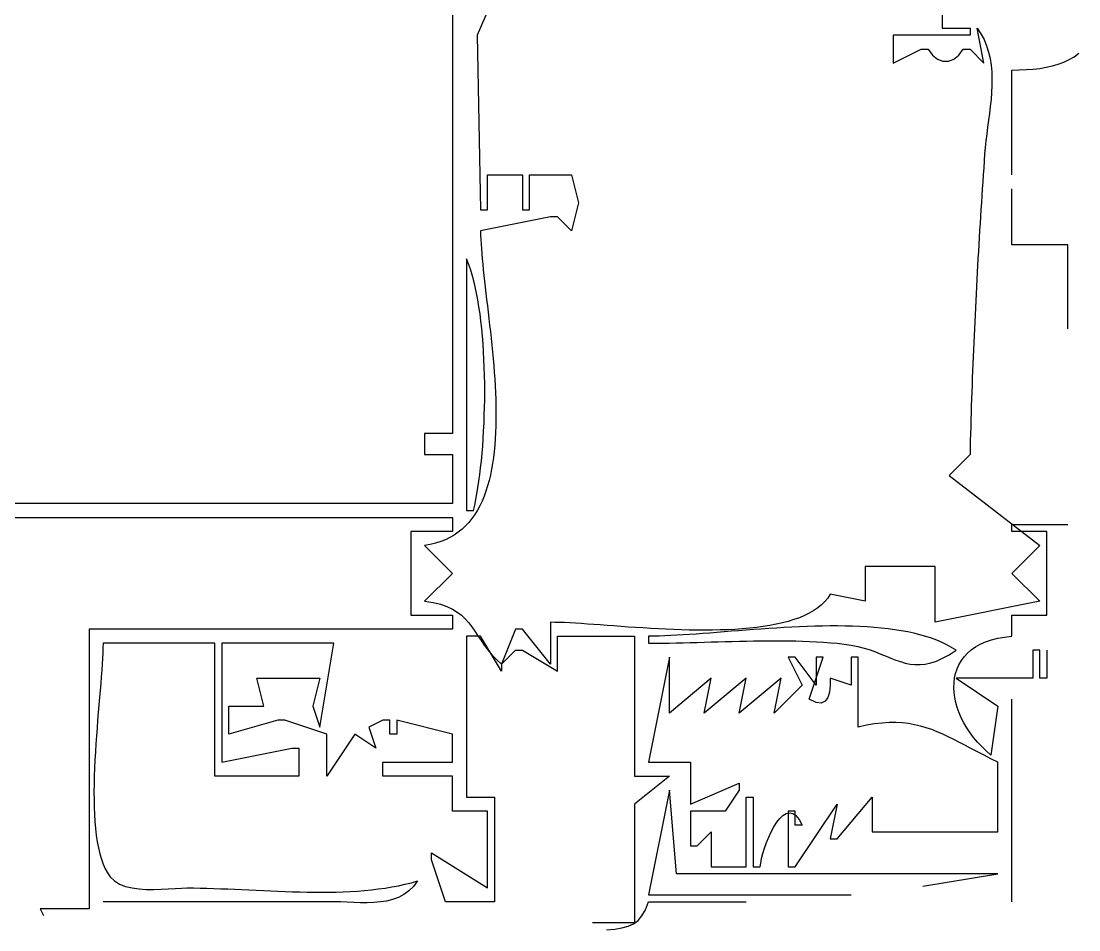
# Model space of a CAD drawing. Header units: metres. Extents: x 249 to 997, y 92 to 756.
# Drawn here: x 369.3 to 520.6, y 480 to 610 of the extents above; entities that cross this region are included whole.
import ezdxf

# ---------------------------------------------------------------- set-up
doc = ezdxf.new("R2010")
doc.units = ezdxf.units.M

msp = doc.modelspace()

# ---------------------------------------------------------------- linework, layer by layer
for p, q in [((446, 635), (434.5293, 608)), ((431, 622), (431, 551)), ((501, 612), (501, 609)), ((501, 609), (505, 609)), ((505, 609), (505, 608)), ((507, 604), (506, 609)), ((506, 609), (506.5488, 608.1927)), ((506.5488, 608.1927), (507.0033, 607.3524)), ((434.5293, 608), (435, 583)), ((505, 608), (494, 608)), ((494, 608), (494, 604)), ((507.0033, 607.3524), (507.3707, 606.482)), ((494, 604), (498, 606)), ((498, 606), (499, 606)), ((499, 606), (499.628, 605.1551)), ((499.628, 605.1551), (500.3503, 604.5814)), ((502.6895, 604.5502), (503.3958, 605.1239)), ((503.3958, 605.1239), (504, 606)), ((504, 606), (505, 606)), ((505, 606), (507, 604)), ((507.3707, 606.482), (507.6578, 605.5848)), ((507.6578, 605.5848), (507.8716, 604.6637)), ((519.8899, 604.9162), (520.5657, 605.4007)), ((500.3503, 604.5814), (501.1275, 604.2852)), ((501.1275, 604.2852), (501.9203, 604.2727)), ((501.9203, 604.2727), (502.6895, 604.5502)), ((507.8716, 604.6637), (508.0192, 603.7219)), ((508.0192, 603.7219), (508.1076, 602.7625)), ((515.8981, 603.3992), (516.7739, 603.5961)), ((516.7739, 603.5961), (517.6123, 603.842)), ((517.6123, 603.842), (518.4119, 604.1411)), ((518.4119, 604.1411), (519.1716, 604.4978)), ((519.1716, 604.4978), (519.8899, 604.9162)), ((508.1076, 602.7625), (508.1436, 601.7885)), ((511, 603), (512.0445, 603.016)), ((511, 588), (511, 603)), ((512.0445, 603.016), (513.0579, 603.0597)), ((513.0579, 603.0597), (514.0388, 603.1352)), ((514.0388, 603.1352), (514.9859, 603.247)), ((514.9859, 603.247), (515.8981, 603.3992)), ((508.1344, 600.8031), (508.0869, 599.8093)), ((508.1436, 601.7885), (508.1344, 600.8031)), ((508.0869, 599.8093), (508.008, 598.8103)), ((507.9049, 597.8091), (507.7844, 596.8089)), ((508.008, 598.8103), (507.9049, 597.8091)), ((507.7844, 596.8089), (507.6536, 595.8126)), ((507.5195, 594.8235), (507.389, 593.8446)), ((507.6536, 595.8126), (507.5195, 594.8235)), ((507.389, 593.8446), (507.2692, 592.8789)), ((507.167, 591.9297), (507.0895, 591)), ((507.2692, 592.8789), (507.167, 591.9297)), ((507.0218, 590.0077), (506.9546, 589.0143)), ((507.0895, 591), (507.0218, 590.0077)), ((506.9546, 589.0143), (506.888, 588.02)), ((436, 583), (436, 588)), ((436, 588), (440, 588)), ((440, 588), (441, 588)), ((441, 588), (441, 583)), ((442, 583), (442, 588)), ((442, 588), (448, 588)), ((448, 588), (449, 584)), ((506.822, 587.0247), (506.7566, 586.0286)), ((506.888, 588.02), (506.822, 587.0247)), ((506.7566, 586.0286), (506.6918, 585.0315)), ((511, 578), (511, 586)), ((449, 584), (448, 580)), ((506.6277, 584.0337), (506.5642, 583.0352)), ((506.6918, 585.0315), (506.6277, 584.0337)), ((435, 583), (436, 583)), ((441, 583), (442, 583)), ((506.5642, 583.0352), (506.5015, 582.0359)), ((445, 582), (435, 580)), ((446, 582), (445, 582)), ((448, 580), (446, 582)), ((506.4396, 581.036), (506.3784, 580.0354)), ((506.5015, 582.0359), (506.4396, 581.036)), ((435, 580), (435.0084, 579.4035)), ((435.0084, 579.4035), (435.03, 578.7758)), ((506.3784, 580.0354), (506.318, 579.0344)), ((435.03, 578.7758), (435.0638, 578.1182)), ((435.0638, 578.1182), (435.1089, 577.432)), ((506.2584, 578.0328), (506.1997, 577.0308)), ((506.318, 579.0344), (506.2584, 578.0328)), ((519, 578), (511, 578)), ((519, 566), (519, 578)), ((435.1089, 577.432), (435.1643, 576.7186)), ((435.1643, 576.7186), (435.2291, 575.9792)), ((506.1997, 577.0308), (506.1419, 576.0283)), ((433, 576), (433, 540)), ((433.2808, 575.285), (433, 576)), ((433.5441, 574.5234), (433.2808, 575.285)), ((435.2291, 575.9792), (435.3025, 575.2154)), ((435.3025, 575.2154), (435.3834, 574.4284)), ((506.085, 575.0256), (506.0291, 574.0225)), ((506.1419, 576.0283), (506.085, 575.0256)), ((433.79, 573.7177), (433.5441, 574.5234)), ((434.0188, 572.8706), (433.79, 573.7177)), ((435.3834, 574.4284), (435.4709, 573.6195)), ((435.4709, 573.6195), (435.5641, 572.7901)), ((506.0291, 574.0225), (505.9741, 573.0192)), ((434.2308, 571.9849), (434.0188, 572.8706)), ((434.4262, 571.0632), (434.2308, 571.9849)), ((435.5641, 572.7901), (435.6621, 571.9416)), ((435.6621, 571.9416), (435.764, 571.0753)), ((505.9201, 572.0156), (505.8672, 571.0119)), ((505.9741, 573.0192), (505.9201, 572.0156)), ((434.6055, 570.1082), (434.4262, 571.0632)), ((435.764, 571.0753), (435.8687, 570.1926)), ((505.8672, 571.0119), (505.8153, 570.0082)), ((434.7687, 569.1226), (434.6055, 570.1082)), ((434.9163, 568.109), (434.7687, 569.1226)), ((435.8687, 570.1926), (435.9755, 569.2948)), ((435.9755, 569.2948), (436.0834, 568.3832)), ((505.7646, 569.0043), (505.7149, 568.0005)), ((505.8153, 570.0082), (505.7646, 569.0043)), ((435.0485, 567.0702), (434.9163, 568.109)), ((436.0834, 568.3832), (436.1913, 567.4593)), ((436.1913, 567.4593), (436.2985, 566.5242)), ((505.7149, 568.0005), (505.6664, 566.9967)), ((435.1656, 566.0088), (435.0485, 567.0702)), ((435.2678, 564.9276), (435.1656, 566.0088)), ((436.2985, 566.5242), (436.404, 565.5795)), ((505.619, 565.993), (505.5729, 564.9895)), ((505.6664, 566.9967), (505.619, 565.993)), ((435.3555, 563.8292), (435.2678, 564.9276)), ((436.404, 565.5795), (436.5069, 564.6265)), ((436.5069, 564.6265), (436.6061, 563.6664)), ((505.5729, 564.9895), (505.528, 563.9861)), ((435.4289, 562.7163), (435.3555, 563.8292)), ((436.6061, 563.6664), (436.7009, 562.7007)), ((505.4843, 562.983), (505.4419, 561.9802)), ((505.528, 563.9861), (505.4843, 562.983)), ((435.4883, 561.5916), (435.4289, 562.7163)), ((435.534, 560.4577), (435.4883, 561.5916)), ((436.7009, 562.7007), (436.7902, 561.7306)), ((436.7902, 561.7306), (436.8732, 560.7576)), ((505.4419, 561.9802), (505.4009, 560.9777)), ((435.5662, 559.3174), (435.534, 560.4577)), ((436.8732, 560.7576), (436.9489, 559.783)), ((436.9489, 559.783), (437.0164, 558.8082)), ((505.3612, 559.9757), (505.3228, 558.9741)), ((505.4009, 560.9777), (505.3612, 559.9757)), ((435.5853, 558.1734), (435.5662, 559.3174)), ((437.0164, 558.8082), (437.0748, 557.8344)), ((505.3228, 558.9741), (505.2859, 557.9729)), ((435.5852, 555.8847), (435.5916, 557.0282)), ((435.5916, 557.0282), (435.5853, 558.1734)), ((437.0748, 557.8344), (437.1231, 556.8631)), ((437.1231, 556.8631), (437.1604, 555.8955)), ((505.2504, 556.9724), (505.2164, 555.9724)), ((505.2859, 557.9729), (505.2504, 556.9724)), ((435.5665, 554.7455), (435.5852, 555.8847)), ((437.1604, 555.8955), (437.1858, 554.9331)), ((505.2164, 555.9724), (505.1838, 554.973)), ((435.5358, 553.6133), (435.5665, 554.7455)), ((437.1858, 554.9331), (437.1984, 553.9771)), ((437.1984, 553.9771), (437.1971, 553.029)), ((505.1528, 553.9744), (505.1233, 552.9765)), ((505.1838, 554.973), (505.1528, 553.9744)), ((435.4394, 551.3806), (435.4933, 552.4907)), ((435.4933, 552.4907), (435.5358, 553.6133)), ((437.1971, 553.029), (437.1812, 552.0901)), ((505.1233, 552.9765), (505.0954, 551.9794)), ((431, 551), (427, 551)), ((427, 551), (427, 548)), ((435.3743, 550.2854), (435.4394, 551.3806)), ((437.1496, 551.1616), (437.1015, 550.2451)), ((437.1812, 552.0901), (437.1496, 551.1616)), ((505.069, 550.9832), (505.0443, 549.9878)), ((505.0954, 551.9794), (505.069, 550.9832)), ((435.2116, 548.151), (435.2983, 549.208)), ((435.2983, 549.208), (435.3743, 550.2854)), ((437.0359, 549.3418), (436.9519, 548.453)), ((437.1015, 550.2451), (437.0359, 549.3418)), ((505.0443, 549.9878), (505.0213, 548.9934)), ((427, 548), (431, 548)), ((431, 548), (431, 541)), ((435.1147, 547.1171), (435.2116, 548.151)), ((436.9519, 548.453), (436.8486, 547.5802)), ((505, 548), (502, 545)), ((505.0213, 548.9934), (505, 548)), ((434.8908, 545.1294), (435.0076, 546.109)), ((435.0076, 546.109), (435.1147, 547.1171)), ((436.7249, 546.7246), (436.5801, 545.8877)), ((436.8486, 547.5802), (436.7249, 546.7246)), ((434.7644, 544.1809), (434.8908, 545.1294)), ((436.4132, 545.0707), (436.2232, 544.275)), ((436.5801, 545.8877), (436.4132, 545.0707)), ((502, 545), (515, 535)), ((434.4843, 542.3882), (434.6288, 543.2663)), ((434.6288, 543.2663), (434.7644, 544.1809)), ((436.0092, 543.502), (435.7703, 542.753)), ((436.2232, 544.275), (436.0092, 543.502)), ((434.3312, 541.5493), (434.4843, 542.3882)), ((435.5056, 542.0294), (435.2142, 541.3324)), ((435.7703, 542.753), (435.5056, 542.0294)), ((431, 541), (275, 541)), ((434, 540), (434.1696, 540.7523)), ((434.1696, 540.7523), (434.3312, 541.5493)), ((434.895, 540.6635), (434.5472, 540.0241)), ((435.2142, 541.3324), (434.895, 540.6635)), ((315, 539), (431, 539)), ((431, 539), (431, 537)), ((433, 540), (434, 540)), ((433.7621, 538.8387), (433.3229, 538.2955)), ((434.1699, 539.4153), (433.7621, 538.8387)), ((434.5472, 540.0241), (434.1699, 539.4153)), ((432.3466, 537.3149), (431.8077, 536.8801)), ((432.8514, 537.7871), (432.3466, 537.3149)), ((433.3229, 538.2955), (432.8514, 537.7871)), ((511, 537), (511, 538)), ((511, 538), (519, 538)), ((431, 537), (425, 537)), ((425, 537), (425, 525)), ((429.2915, 535.543), (428.5677, 535.316)), ((429.9764, 535.8143), (429.2915, 535.543)), ((430.6235, 536.1285), (429.9764, 535.8143)), ((431.2336, 536.4842), (430.6235, 536.1285)), ((431.8077, 536.8801), (431.2336, 536.4842)), ((516, 537), (511, 537)), ((516, 525), (516, 537)), ((427.8042, 535.1345), (427, 535)), ((427, 535), (431, 531)), ((428.5677, 535.316), (427.8042, 535.1345)), ((515, 535), (511, 531)), ((431, 531), (427, 527)), ((491, 532), (490, 532)), ((490, 532), (490, 527)), ((500, 532), (491, 532)), ((500, 524), (500, 532)), ((511, 531), (515, 527)), ((485, 528), (484.6441, 527.4629)), ((490, 527), (485, 528)), ((427, 527), (428.1979, 526.8233)), ((428.1979, 526.8233), (429.2469, 526.5769)), ((429.2469, 526.5769), (430.1629, 526.2657)), ((483.7529, 526.4968), (483.2225, 526.0656)), ((484.2276, 526.9622), (483.7529, 526.4968)), ((484.6441, 527.4629), (484.2276, 526.9622)), ((515, 527), (500, 524)), ((425, 525), (431, 525)), ((430.1629, 526.2657), (430.9619, 525.895)), ((430.9619, 525.895), (431.6601, 525.4698)), ((431, 525), (431, 523)), ((431.6601, 525.4698), (432.2733, 524.9954)), ((432.2733, 524.9954), (432.8177, 524.4769)), ((481.3233, 524.966), (480.5959, 524.6603)), ((482.0052, 525.3013), (481.3233, 524.966)), ((482.6391, 525.6675), (482.0052, 525.3013)), ((483.2225, 526.0656), (482.6391, 525.6675)), ((511, 522), (511, 525)), ((511, 525), (516, 525)), ((432.8177, 524.4769), (433.3093, 523.9195)), ((433.3093, 523.9195), (433.7641, 523.3282)), ((445.6193, 523.9937), (445, 524)), ((445, 524), (445, 518)), ((446.2874, 523.9758), (445.6193, 523.9937)), ((447.0017, 523.9472), (446.2874, 523.9758)), ((447.7596, 523.9091), (447.0017, 523.9472)), ((448.5586, 523.8627), (447.7596, 523.9091)), ((449.3961, 523.8091), (448.5586, 523.8627)), ((450.2697, 523.7493), (449.3961, 523.8091)), ((451.1767, 523.6845), (450.2697, 523.7493)), ((452.1147, 523.6158), (451.1767, 523.6845)), ((453.081, 523.5443), (452.1147, 523.6158)), ((454.0732, 523.4712), (453.081, 523.5443)), ((455.0886, 523.3976), (454.0732, 523.4712)), ((476.3666, 523.5384), (475.42, 523.3875)), ((477.283, 523.7124), (476.3666, 523.5384)), ((478.1666, 523.9104), (477.283, 523.7124)), ((479.015, 524.1337), (478.1666, 523.9104)), ((479.8257, 524.3833), (479.015, 524.1337)), ((480.5959, 524.6603), (479.8257, 524.3833)), ((482.8075, 523.432), (481.7104, 523.3976)), ((483.9003, 523.4563), (482.8075, 523.432)), ((484.9872, 523.4697), (483.9003, 523.4563)), ((486.0665, 523.4712), (484.9872, 523.4697)), ((487.1368, 523.46), (486.0665, 523.4712)), ((488.1962, 523.4349), (487.1368, 523.46)), ((489.2434, 523.3952), (488.1962, 523.4349)), ((431, 523), (379, 523)), ((379, 523), (379, 483)), ((435, 522), (433, 522)), ((433, 522), (433, 499)), ((433.7641, 523.3282), (434.198, 522.7084)), ((434.198, 522.7084), (434.6272, 522.065)), ((434.6272, 522.065), (435.0677, 521.4033)), ((438, 517), (435, 522)), ((440, 523), (438, 518)), ((441, 523), (440, 523)), ((445, 518), (441, 523)), ((446, 517), (446, 522)), ((446, 522), (457, 522)), ((456.1248, 523.3246), (455.0886, 523.3976)), ((457.1791, 523.2532), (456.1248, 523.3246)), ((457, 522), (457, 502)), ((458.2491, 523.1847), (457.1791, 523.2532)), ((459.3322, 523.1202), (458.2491, 523.1847)), ((459.7508, 522.006), (459, 522)), ((459, 522), (459, 521)), ((460.4259, 523.0607), (459.3322, 523.1202)), ((460.5345, 522.0236), (459.7508, 522.006)), ((461.5275, 523.0074), (460.4259, 523.0607)), ((461.3493, 522.0518), (460.5345, 522.0236)), ((462.1937, 522.0896), (461.3493, 522.0518)), ((462.6347, 522.9615), (461.5275, 523.0074)), ((463.0661, 522.1362), (462.1937, 522.0896)), ((463.7447, 522.9239), (462.6347, 522.9615)), ((463.9648, 522.1905), (463.0661, 522.1362)), ((464.8552, 522.8959), (463.7447, 522.9239)), ((464.8882, 522.2517), (463.9648, 522.1905)), ((465.9634, 522.8786), (464.8552, 522.8959)), ((465.8347, 522.3188), (464.8882, 522.2517)), ((466.8028, 522.3908), (465.8347, 522.3188)), ((467.0669, 522.8731), (465.9634, 522.8786)), ((467.7907, 522.4669), (466.8028, 522.3908)), ((468.1632, 522.8804), (467.0669, 522.8731)), ((468.7969, 522.5461), (467.7907, 522.4669)), ((469.2497, 522.9018), (468.1632, 522.8804)), ((469.8198, 522.6275), (468.7969, 522.5461)), ((470.3238, 522.9384), (469.2497, 522.9018)), ((470.8578, 522.7101), (469.8198, 522.6275)), ((471.383, 522.9912), (470.3238, 522.9384)), ((471.9092, 522.7929), (470.8578, 522.7101)), ((472.4248, 523.0614), (471.383, 522.9912)), ((472.9724, 522.8752), (471.9092, 522.7929)), ((473.4466, 523.1501), (472.4248, 523.0614)), ((474.0458, 522.9558), (472.9724, 522.8752)), ((474.4458, 523.2584), (473.4466, 523.1501)), ((475.1278, 523.034), (474.0458, 522.9558)), ((475.42, 523.3875), (474.4458, 523.2584)), ((476.2169, 523.1087), (475.1278, 523.034)), ((477.3113, 523.179), (476.2169, 523.1087)), ((478.4094, 523.244), (477.3113, 523.179)), ((479.5097, 523.3027), (478.4094, 523.244)), ((480.6106, 523.3542), (479.5097, 523.3027)), ((481.7104, 523.3976), (480.6106, 523.3542)), ((490.2765, 523.3399), (489.2434, 523.3952)), ((491.294, 523.2681), (490.2765, 523.3399)), ((492.2944, 523.1787), (491.294, 523.2681)), ((493.2759, 523.0709), (492.2944, 523.1787)), ((494.237, 522.9438), (493.2759, 523.0709)), ((495.1761, 522.7964), (494.237, 522.9438)), ((496.0915, 522.6277), (495.1761, 522.7964)), ((496.9817, 522.4369), (496.0915, 522.6277)), ((497.845, 522.2229), (496.9817, 522.4369)), ((498.6798, 521.985), (497.845, 522.2229)), ((499.4845, 521.722), (498.6798, 521.985)), ((509.9394, 521.8878), (511, 522)), ((381, 521), (380.9916, 520.3376)), ((397, 521), (381, 521)), ((397, 502), (397, 521)), ((414, 521), (398, 521)), ((398, 521), (398, 504)), ((412, 509), (414, 521)), ((435.0677, 521.4033), (435.5355, 520.7284)), ((435.5355, 520.7284), (436.0465, 520.0454)), ((459, 521), (459.9856, 521.0033)), ((459.9856, 521.0033), (460.9749, 521.0127)), ((460.9749, 521.0127), (461.9675, 521.0274)), ((461.9675, 521.0274), (462.9631, 521.0467)), ((462.9631, 521.0467), (463.9615, 521.0698)), ((463.9615, 521.0698), (464.9623, 521.096)), ((464.9623, 521.096), (465.9652, 521.1244)), ((465.9652, 521.1244), (466.9699, 521.1543)), ((466.9699, 521.1543), (467.9762, 521.185)), ((467.9762, 521.185), (468.9838, 521.2157)), ((468.9838, 521.2157), (469.9923, 521.2455)), ((469.9923, 521.2455), (471.0014, 521.2739)), ((471.0014, 521.2739), (472.011, 521.2999)), ((472.011, 521.2999), (473.0206, 521.3228)), ((473.0206, 521.3228), (474.03, 521.3418)), ((474.03, 521.3418), (475.0389, 521.3563)), ((475.0389, 521.3563), (476.047, 521.3653)), ((476.047, 521.3653), (477.054, 521.3683)), ((477.054, 521.3683), (478.0597, 521.3643)), ((478.0597, 521.3643), (479.0636, 521.3526)), ((479.0636, 521.3526), (480.0655, 521.3325)), ((480.0655, 521.3325), (481.0652, 521.3032)), ((481.0652, 521.3032), (482.0623, 521.2639)), ((482.0623, 521.2639), (483.0566, 521.2139)), ((483.0566, 521.2139), (484.0477, 521.1524)), ((484.0477, 521.1524), (485.0354, 521.0786)), ((485.0354, 521.0786), (486.0193, 520.9918)), ((486.0193, 520.9918), (486.9992, 520.8912)), ((486.9992, 520.8912), (488.0179, 520.7458)), ((488.0179, 520.7458), (488.9701, 520.5492)), ((488.9701, 520.5492), (489.8631, 520.3115)), ((500.2574, 521.4332), (499.4845, 521.722)), ((500.9971, 521.1175), (500.2574, 521.4332)), ((501.7018, 520.774), (500.9971, 521.1175)), ((502.37, 520.4018), (501.7018, 520.774)), ((503, 520), (502.37, 520.4018)), ((505.173, 520.0446), (505.7837, 520.4752)), ((505.7837, 520.4752), (506.4661, 520.8607)), ((506.4661, 520.8607), (507.2217, 521.1979)), ((507.2217, 521.1979), (508.0515, 521.4836)), ((508.0515, 521.4836), (508.957, 521.7146)), ((508.957, 521.7146), (509.9394, 521.8878)), ((380.9677, 519.6161), (380.9298, 518.8394)), ((380.9916, 520.3376), (380.9677, 519.6161)), ((436.0465, 520.0454), (436.617, 519.3596)), ((436.617, 519.3596), (437.2628, 518.6761)), ((438, 518), (440, 520)), ((440, 520), (441, 520)), ((441, 520), (446, 517)), ((462, 519), (459, 504)), ((462, 511), (462, 519)), ((480, 519), (479, 519)), ((479, 519), (481, 515)), ((483, 515), (480, 519)), ((482, 513), (484, 519)), ((484, 519), (483, 519)), ((483, 519), (483, 515)), ((489, 519), (488, 519)), ((488, 519), (488, 515)), ((489, 509), (489, 519)), ((489.8631, 520.3115), (490.7042, 520.0432)), ((490.7042, 520.0432), (491.5005, 519.7545)), ((491.5005, 519.7545), (492.2593, 519.4558)), ((492.2593, 519.4558), (492.9879, 519.1574)), ((492.9879, 519.1574), (493.6935, 518.8695)), ((501.0757, 518.8453), (502.0059, 519.3554)), ((502.0059, 519.3554), (503, 520)), ((503.7588, 518.5137), (504.1618, 519.0606)), ((504.1618, 519.0606), (504.6328, 519.572)), ((504.6328, 519.572), (505.173, 520.0446)), ((515, 520), (514, 520)), ((514, 520), (514, 516)), ((515, 516), (515, 520)), ((516, 520), (516, 516)), ((380.8796, 518.0111), (380.8187, 517.1353)), ((380.9298, 518.8394), (380.8796, 518.0111)), ((437.2628, 518.6761), (438, 518)), ((438, 518), (438, 517)), ((493.6935, 518.8695), (494.3832, 518.6026)), ((494.3832, 518.6026), (495.0645, 518.367)), ((495.0645, 518.367), (495.7444, 518.1729)), ((495.7444, 518.1729), (496.4303, 518.0307)), ((496.4303, 518.0307), (497.1293, 517.9507)), ((497.1293, 517.9507), (497.8488, 517.9433)), ((497.8488, 517.9433), (498.5959, 518.0187)), ((498.5959, 518.0187), (499.378, 518.1873)), ((499.378, 518.1873), (500.2022, 518.4594)), ((500.2022, 518.4594), (501.0757, 518.8453)), ((503.1514, 517.3257), (503.4224, 517.9343)), ((503.4224, 517.9343), (503.7588, 518.5137)), ((380.7486, 516.2156), (380.6711, 515.2558)), ((380.8187, 517.1353), (380.7486, 516.2156)), ((404, 512), (403, 516)), ((403, 516), (412, 516)), ((412, 516), (411, 512)), ((468, 516), (462, 511)), ((473, 516), (467, 511)), ((467, 511), (468, 516)), ((478, 516), (472, 511)), ((472, 511), (473, 516)), ((477, 511), (478, 516)), ((485, 516), (484.9864, 514.951)), ((488, 515), (485, 516)), ((502.7181, 515.3565), (502.8006, 516.0336)), ((502.8006, 516.0336), (502.9446, 516.6911)), ((502.9446, 516.6911), (503.1514, 517.3257)), ((514, 516), (503, 516)), ((503, 516), (509, 512)), ((516, 516), (515, 516)), ((380.6711, 515.2558), (380.5876, 514.2598)), ((481, 515), (477, 511)), ((484.9864, 514.951), (484.8806, 514.0137)), ((502.6959, 514.6628), (502.7181, 515.3565)), ((502.7328, 513.9558), (502.6959, 514.6628)), ((380.5, 513.2315), (380.4097, 512.1745)), ((380.5876, 514.2598), (380.5, 513.2315)), ((482.9819, 512.5229), (482, 513)), ((484.6549, 513.2452), (484.2817, 512.7026)), ((484.8806, 514.0137), (484.6549, 513.2452)), ((502.8273, 513.2387), (502.7328, 513.9558)), ((502.9784, 512.5146), (502.8273, 513.2387)), ((511, 484), (511, 513)), ((380.4097, 512.1745), (380.3184, 511.0927)), ((399, 508), (399, 512)), ((399, 512), (404, 512)), ((411, 512), (412, 509)), ((483.7333, 512.4428), (482.9819, 512.5229)), ((484.2817, 512.7026), (483.7333, 512.4428)), ((503.1846, 511.7867), (502.9784, 512.5146)), ((503.4446, 511.0582), (503.1846, 511.7867)), ((509, 512), (508, 505)), ((380.2277, 509.99), (380.1392, 508.87)), ((380.3184, 511.0927), (380.2277, 509.99)), ((406, 510), (399, 508)), ((407, 510), (406, 510)), ((413, 508), (407, 510)), ((421, 510), (419, 509)), ((422, 510), (421, 510)), ((422, 508), (422, 510)), ((431, 508), (423, 510)), ((423, 510), (423, 508)), ((503.7573, 510.3323), (503.4446, 511.0582)), ((504.1214, 509.6122), (503.7573, 510.3323)), ((380.1392, 508.87), (380.0545, 507.7368)), ((419, 509), (420, 506)), ((490.2018, 509.2593), (489, 509)), ((491.3373, 509.4505), (490.2018, 509.2593)), ((492.4125, 509.577), (491.3373, 509.4505)), ((493.4328, 509.6418), (492.4125, 509.577)), ((494.4042, 509.6484), (493.4328, 509.6418)), ((495.3324, 509.5999), (494.4042, 509.6484)), ((496.2232, 509.4996), (495.3324, 509.5999)), ((497.0822, 509.3508), (496.2232, 509.4996)), ((497.9152, 509.1567), (497.0822, 509.3508)), ((498.7281, 508.9207), (497.9152, 509.1567)), ((499.5265, 508.6459), (498.7281, 508.9207)), ((500.3161, 508.3356), (499.5265, 508.6459)), ((501.1029, 507.9932), (500.3161, 508.3356)), ((504.5355, 508.901), (504.1214, 509.6122)), ((504.9984, 508.202), (504.5355, 508.901)), ((380.0545, 507.7368), (379.9753, 506.594)), ((417, 508), (413, 502)), ((413, 502), (413, 508)), ((420, 506), (417, 508)), ((423, 508), (422, 508)), ((431, 504), (431, 508)), ((501.8924, 507.6218), (501.1029, 507.9932)), ((502.6905, 507.2247), (501.8924, 507.6218)), ((503.5029, 506.8052), (502.6905, 507.2247)), ((504.3354, 506.3665), (503.5029, 506.8052)), ((505.5088, 507.5182), (504.9984, 508.202)), ((506.0654, 506.853), (505.5088, 507.5182)), ((506.667, 506.2094), (506.0654, 506.853)), ((379.9032, 505.4454), (379.8398, 504.295)), ((379.9753, 506.594), (379.9032, 505.4454)), ((398, 504), (408, 506)), ((408, 506), (409, 506)), ((409, 506), (409, 502)), ((505.1936, 505.9119), (504.3354, 506.3665)), ((506.0835, 505.4447), (505.1936, 505.9119)), ((507.0107, 504.9682), (506.0835, 505.4447)), ((507.3123, 505.5907), (506.667, 506.2094)), ((508, 505), (507.3123, 505.5907)), ((379.8398, 504.295), (379.7867, 503.1464)), ((421, 502), (421, 504)), ((421, 504), (431, 504)), ((459, 504), (465, 504)), ((465, 504), (465, 498)), ((507.9809, 504.4855), (507.0107, 504.9682)), ((509, 504), (507.9809, 504.4855)), ((509, 494), (509, 504)), ((379.7867, 503.1464), (379.7456, 502.0035)), ((379.7179, 500.8702), (379.7055, 499.7502)), ((379.7456, 502.0035), (379.7179, 500.8702)), ((409, 502), (397, 502)), ((431, 502), (421, 502)), ((431, 497), (431, 502)), ((457, 502), (462, 502)), ((462, 502), (457, 498)), ((465, 498), (472, 501)), ((472, 501), (472, 500)), ((379.7055, 499.7502), (379.7099, 498.6473)), ((462, 500), (459, 485)), ((463, 488), (462, 500)), ((472, 500), (470, 497)), ((379.7099, 498.6473), (379.7326, 497.5653)), ((433, 499), (437, 499)), ((437, 499), (437, 484)), ((457, 498), (457, 481)), ((473, 489), (473, 499)), ((473, 499), (474, 499)), ((474, 499), (474, 489)), ((480, 489), (486, 498)), ((486, 498), (485, 493)), ((486, 493), (491, 499)), ((491, 499), (491, 494)), ((379.7326, 497.5653), (379.7754, 496.5081)), ((379.7754, 496.5081), (379.8398, 495.4795)), ((436, 497), (431, 497)), ((436, 486), (436, 497)), ((470, 497), (465, 497)), ((465, 497), (465, 492)), ((477.7946, 495.9286), (478.2433, 496.351)), ((478.2433, 496.351), (478.7033, 496.6284)), ((478.7033, 496.6284), (479.1696, 496.7367)), ((480, 497), (479, 497)), ((479, 497), (479, 489)), ((479.1696, 496.7367), (479.6373, 496.6519)), ((479.6373, 496.6519), (480.1015, 496.3502)), ((480, 495), (480, 497)), ((480.1015, 496.3502), (480.5574, 495.8076)), ((379.8398, 495.4795), (379.9275, 494.4833)), ((476.5644, 494.0307), (476.9502, 494.7445)), ((476.9502, 494.7445), (477.3619, 495.3851)), ((477.3619, 495.3851), (477.7946, 495.9286)), ((481, 495), (480, 495)), ((480.5574, 495.8076), (481, 495)), ((379.9275, 494.4833), (380.0401, 493.5233)), ((380.0401, 493.5233), (380.1792, 492.6032)), ((466, 492), (468, 494)), ((468, 494), (468, 489)), ((475.8901, 492.4796), (476.2094, 493.2678)), ((476.2094, 493.2678), (476.5644, 494.0307)), ((491, 494), (509, 494)), ((380.1792, 492.6032), (380.3464, 491.727)), ((380.3464, 491.727), (380.5433, 490.8985)), ((465, 492), (466, 492)), ((475.3781, 490.9236), (475.6113, 491.6902)), ((475.6113, 491.6902), (475.8901, 492.4796)), ((485, 493), (486, 493)), ((380.5433, 490.8985), (380.7716, 490.1213)), ((428, 490), (428, 491)), ((428, 491), (436, 486)), ((475.0675, 489.5545), (475.1951, 490.2037)), ((475.1951, 490.2037), (475.3781, 490.9236)), ((380.7716, 490.1213), (381.0329, 489.3994)), ((381.0329, 489.3994), (381.3288, 488.7366)), ((381.3288, 488.7366), (381.6608, 488.1366)), ((430, 484), (428, 490)), ((468, 489), (473, 489)), ((474, 489), (475, 489)), ((475, 489), (475.0675, 489.5545)), ((479, 489), (480, 489)), ((381.6608, 488.1366), (382.0308, 487.6034)), ((382.0308, 487.6033), (382.6298, 487.0085)), ((509, 488), (463, 488)), ((498.2716, 486.2315), (509, 488)), ((382.6298, 487.0085), (383.3645, 486.5536)), ((383.3645, 486.5536), (384.2114, 486.2217)), ((384.2114, 486.2217), (385.147, 485.9961)), ((385.147, 485.9961), (386.1476, 485.8598)), ((386.1476, 485.8598), (387.1899, 485.7963)), ((387.1899, 485.7963), (388.2503, 485.7885)), ((388.2503, 485.7885), (389.3052, 485.8199)), ((389.3052, 485.8199), (390.3311, 485.8735)), ((390.3311, 485.8735), (391.3046, 485.9325)), ((391.3046, 485.9325), (392.202, 485.9803)), ((392.202, 485.9803), (393, 486)), ((393, 486), (393.9422, 485.9949)), ((393.9422, 485.9949), (394.8977, 485.9804)), ((394.8977, 485.9804), (395.8654, 485.9575)), ((395.8654, 485.9575), (396.8444, 485.9276)), ((396.8444, 485.9276), (397.8339, 485.8916)), ((397.8339, 485.8916), (398.8328, 485.8506)), ((398.8328, 485.8506), (399.8403, 485.8059)), ((399.8403, 485.8059), (400.8554, 485.7585)), ((400.8554, 485.7585), (401.8772, 485.7095)), ((401.8772, 485.7095), (402.9048, 485.6602)), ((402.9048, 485.6602), (403.9373, 485.6115)), ((403.9373, 485.6115), (404.9736, 485.5647)), ((417.3779, 485.5561), (418.3808, 485.6356)), ((418.3808, 485.6356), (419.3746, 485.7328)), ((419.3746, 485.7328), (420.3585, 485.8486)), ((420.3585, 485.8486), (421.3314, 485.9843)), ((421.3314, 485.9843), (422.2925, 486.141)), ((422.2925, 486.141), (423.2409, 486.3197)), ((423.2409, 486.3197), (424.1755, 486.5218)), ((424.1755, 486.5218), (425.0955, 486.7481)), ((425.4039, 486.2103), (424.7417, 485.5627)), ((425.0955, 486.7481), (426, 487)), ((426, 487), (425.4039, 486.2103)), ((404.9736, 485.5647), (406.0129, 485.5209)), ((406.0129, 485.5209), (407.0543, 485.4811)), ((407.0543, 485.4811), (408.0969, 485.4466)), ((408.0969, 485.4466), (409.1396, 485.4184)), ((409.1396, 485.4184), (410.1817, 485.3976)), ((410.1817, 485.3976), (411.222, 485.3855)), ((411.222, 485.3855), (412.2598, 485.3831)), ((412.2598, 485.3831), (413.2942, 485.3915)), ((413.2942, 485.3915), (414.324, 485.4119)), ((414.324, 485.4119), (415.3486, 485.4454)), ((415.3486, 485.4454), (416.3668, 485.4931)), ((416.3668, 485.4931), (417.3779, 485.5561)), ((421.5616, 484.1244), (420.6661, 483.9861)), ((422.4234, 484.3378), (421.5616, 484.1244)), ((423.245, 484.6398), (422.4234, 484.3378)), ((424.0199, 485.0436), (423.245, 484.6398)), ((424.7417, 485.5627), (424.0199, 485.0436)), ((459, 485), (488, 485)), ((379, 483), (372, 483)), ((372, 483), (372.5001, 482.0384)), ((414, 484), (381, 484)), ((414.9495, 483.9863), (414, 484)), ((415.9107, 483.9543), (414.9495, 483.9863)), ((416.8772, 483.9172), (415.9107, 483.9543)), ((417.8425, 483.8885), (416.8772, 483.9172)), ((418.8001, 483.8815), (417.8425, 483.8885)), ((419.7434, 483.9096), (418.8001, 483.8815)), ((420.6661, 483.9861), (419.7434, 483.9096)), ((437, 484), (430, 484)), ((458.0784, 482.0106), (458.5665, 482.8852)), ((458.5665, 482.8852), (459, 484)), ((459, 484), (473, 484)), ((456.8665, 480.8529), (457.5177, 481.3439)), ((457.5177, 481.3439), (458.0784, 482.0106)), ((457, 481), (451, 481)), ((453, 480), (454.1917, 480.111)), ((454.1917, 480.111), (455.2214, 480.2686)), ((455.2214, 480.2686), (456.1071, 480.5052)), ((456.1071, 480.5052), (456.8665, 480.8529))]:
    msp.add_line(p, q)

doc.saveas('drawing.dxf')
